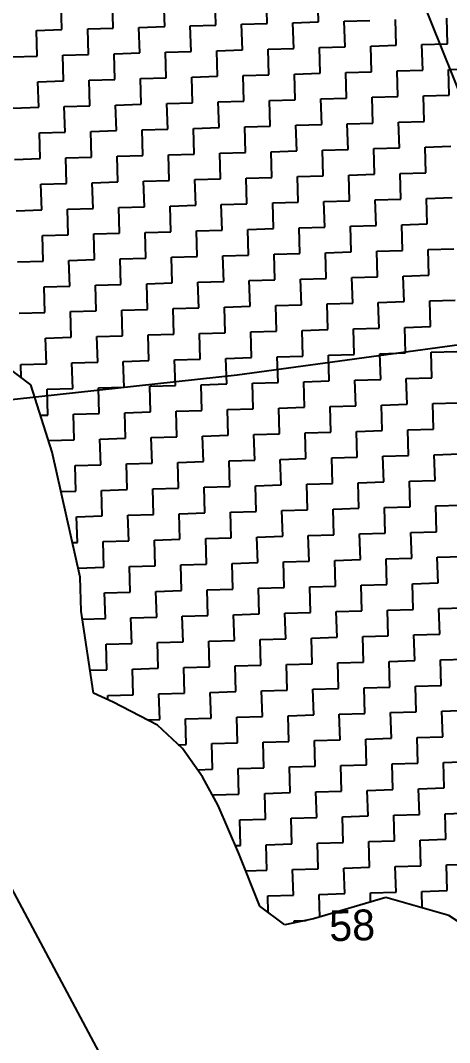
# Model space of a CAD drawing. Header units: metres. Extents: x 289662 to 290738, y 2016260 to 2018343.
# Drawn here: x 290202.8 to 290265, y 2017394 to 2017542.5 of the extents above; entities that cross this region are included whole.
import ezdxf
from ezdxf.enums import TextEntityAlignment as Align

# ---------------------------------------------------------------- set-up
doc = ezdxf.new("R2010")
doc.units = ezdxf.units.M
for name, color, linetype in [('POLY_HATCH', 12, 'Continuous'), ('POLY_PARCEL', 6, 'Continuous'), ('TEXT_PARCEL', 7, 'Continuous')]:
    doc.layers.add(name, color=color, linetype=linetype)
doc.styles.add('TEXT_MAP', font='', dxfattribs={"height": 2.5})
doc.styles.get('TEXT_MAP').set_extended_font_data('Kruti Dev 050')

msp = doc.modelspace()

# ---------------------------------------------------------------- linework, layer by layer
at = {"layer": 'POLY_HATCH', "linetype": 'Continuous'}
for p, q in [((290231.15, 2017541.79), (290231.04, 2017545.51)), ((290238.6, 2017542.01), (290238.48, 2017545.73)), ((290246.04, 2017542.23), (290245.93, 2017545.95)), ((290208.81, 2017541.12), (290208.7, 2017544.84)), ((290216.26, 2017541.34), (290216.15, 2017545.06)), ((290223.71, 2017541.56), (290223.59, 2017545.28)), ((290249.76, 2017542.34), (290253.49, 2017542.45)), ((290257.32, 2017538.84), (290257.21, 2017542.57)), ((290264.77, 2017539.07), (290264.65, 2017542.79)), ((290205.09, 2017541), (290208.81, 2017541.12)), ((290205.2, 2017537.28), (290205.09, 2017541)), ((290212.54, 2017541.23), (290216.26, 2017541.34)), ((290212.65, 2017537.51), (290212.54, 2017541.23)), ((290219.98, 2017541.45), (290223.71, 2017541.56)), ((290220.09, 2017537.73), (290219.98, 2017541.45)), ((290227.43, 2017541.67), (290231.15, 2017541.79)), ((290227.54, 2017537.95), (290227.43, 2017541.67)), ((290234.87, 2017541.9), (290238.6, 2017542.01)), ((290234.98, 2017538.17), (290234.87, 2017541.9)), ((290242.32, 2017542.12), (290246.04, 2017542.23)), ((290242.43, 2017538.4), (290242.32, 2017542.12)), ((290249.88, 2017538.62), (290249.76, 2017542.34)), ((290223.82, 2017537.84), (290227.54, 2017537.95)), ((290231.26, 2017538.06), (290234.98, 2017538.17)), ((290231.37, 2017534.34), (290231.26, 2017538.06)), ((290238.71, 2017538.29), (290242.43, 2017538.4)), ((290238.82, 2017534.56), (290238.71, 2017538.29)), ((290246.15, 2017538.51), (290249.88, 2017538.62)), ((290246.26, 2017534.79), (290246.15, 2017538.51)), ((290253.6, 2017538.73), (290257.32, 2017538.84)), ((290253.71, 2017535.01), (290253.6, 2017538.73)), ((290261.04, 2017538.95), (290264.77, 2017539.07)), ((290261.15, 2017535.23), (290261.04, 2017538.95)), ((290201.48, 2017537.17), (290205.2, 2017537.28)), ((290208.93, 2017537.39), (290212.65, 2017537.51)), ((290209.04, 2017533.67), (290208.93, 2017537.39)), ((290216.37, 2017537.62), (290220.09, 2017537.73)), ((290216.48, 2017533.89), (290216.37, 2017537.62)), ((290223.93, 2017534.12), (290223.82, 2017537.84)), ((290249.99, 2017534.9), (290253.71, 2017535.01)), ((290257.43, 2017535.12), (290261.15, 2017535.23)), ((290257.54, 2017531.4), (290257.43, 2017535.12)), ((290264.88, 2017535.34), (290268.6, 2017535.45)), ((290264.99, 2017531.62), (290264.88, 2017535.34)), ((290205.31, 2017533.56), (290209.04, 2017533.67)), ((290205.43, 2017529.84), (290205.31, 2017533.56)), ((290212.76, 2017533.78), (290216.48, 2017533.89)), ((290212.87, 2017530.06), (290212.76, 2017533.78)), ((290220.21, 2017534.01), (290223.93, 2017534.12)), ((290220.32, 2017530.28), (290220.21, 2017534.01)), ((290227.65, 2017534.23), (290231.37, 2017534.34)), ((290227.76, 2017530.51), (290227.65, 2017534.23)), ((290235.1, 2017534.45), (290238.82, 2017534.56)), ((290235.21, 2017530.73), (290235.1, 2017534.45)), ((290242.54, 2017534.67), (290246.26, 2017534.79)), ((290242.65, 2017530.95), (290242.54, 2017534.67)), ((290250.1, 2017531.17), (290249.99, 2017534.9)), ((290231.48, 2017530.62), (290235.21, 2017530.73)), ((290231.6, 2017526.89), (290231.48, 2017530.62)), ((290238.93, 2017530.84), (290242.65, 2017530.95)), ((290239.04, 2017527.12), (290238.93, 2017530.84)), ((290246.38, 2017531.06), (290250.1, 2017531.17)), ((290246.49, 2017527.34), (290246.38, 2017531.06)), ((290253.82, 2017531.29), (290257.54, 2017531.4)), ((290253.93, 2017527.56), (290253.82, 2017531.29)), ((290261.27, 2017531.51), (290264.99, 2017531.62)), ((290261.38, 2017527.79), (290261.27, 2017531.51)), ((290201.7, 2017529.73), (290205.43, 2017529.84)), ((290209.15, 2017529.95), (290212.87, 2017530.06)), ((290209.26, 2017526.23), (290209.15, 2017529.95)), ((290216.59, 2017530.17), (290220.32, 2017530.28)), ((290216.71, 2017526.45), (290216.59, 2017530.17)), ((290224.04, 2017530.39), (290227.76, 2017530.51)), ((290224.15, 2017526.67), (290224.04, 2017530.39)), ((290250.21, 2017527.45), (290253.93, 2017527.56)), ((290257.66, 2017527.67), (290261.38, 2017527.79)), ((290257.77, 2017523.95), (290257.66, 2017527.67)), ((290205.54, 2017526.11), (290209.26, 2017526.23)), ((290205.65, 2017522.39), (290205.54, 2017526.11)), ((290212.98, 2017526.34), (290216.71, 2017526.45)), ((290213.09, 2017522.61), (290212.98, 2017526.34)), ((290220.43, 2017526.56), (290224.15, 2017526.67)), ((290220.54, 2017522.84), (290220.43, 2017526.56)), ((290227.87, 2017526.78), (290231.6, 2017526.89)), ((290227.99, 2017523.06), (290227.87, 2017526.78)), ((290235.32, 2017527.01), (290239.04, 2017527.12)), ((290235.43, 2017523.28), (290235.32, 2017527.01)), ((290242.76, 2017527.23), (290246.49, 2017527.34)), ((290242.88, 2017523.51), (290242.76, 2017527.23)), ((290250.32, 2017523.73), (290250.21, 2017527.45)), ((290231.71, 2017523.17), (290235.43, 2017523.28)), ((290231.82, 2017519.45), (290231.71, 2017523.17)), ((290239.15, 2017523.39), (290242.88, 2017523.51)), ((290239.26, 2017519.67), (290239.15, 2017523.39)), ((290246.6, 2017523.62), (290250.32, 2017523.73)), ((290246.71, 2017519.9), (290246.6, 2017523.62)), ((290254.04, 2017523.84), (290257.77, 2017523.95)), ((290254.16, 2017520.12), (290254.04, 2017523.84)), ((290261.49, 2017524.06), (290265.21, 2017524.18)), ((290261.6, 2017520.34), (290261.49, 2017524.06)), ((290201.93, 2017522.28), (290205.65, 2017522.39)), ((290209.37, 2017522.5), (290213.09, 2017522.61)), ((290209.48, 2017518.78), (290209.37, 2017522.5)), ((290216.82, 2017522.73), (290220.54, 2017522.84)), ((290216.93, 2017519), (290216.82, 2017522.73)), ((290224.26, 2017522.95), (290227.99, 2017523.06)), ((290224.37, 2017519.23), (290224.26, 2017522.95)), ((290257.88, 2017520.23), (290261.6, 2017520.34)), ((290257.99, 2017516.51), (290257.88, 2017520.23)), ((290205.76, 2017518.67), (290209.48, 2017518.78)), ((290205.87, 2017514.95), (290205.76, 2017518.67)), ((290213.21, 2017518.89), (290216.93, 2017519)), ((290213.32, 2017515.17), (290213.21, 2017518.89)), ((290220.65, 2017519.11), (290224.37, 2017519.23)), ((290220.76, 2017515.39), (290220.65, 2017519.11)), ((290228.1, 2017519.34), (290231.82, 2017519.45)), ((290228.21, 2017515.61), (290228.1, 2017519.34)), ((290235.54, 2017519.56), (290239.26, 2017519.67)), ((290235.65, 2017515.84), (290235.54, 2017519.56)), ((290242.99, 2017519.78), (290246.71, 2017519.9)), ((290243.1, 2017516.06), (290242.99, 2017519.78)), ((290250.43, 2017520.01), (290254.16, 2017520.12)), ((290250.54, 2017516.28), (290250.43, 2017520.01)), ((290231.93, 2017515.73), (290235.65, 2017515.84)), ((290232.04, 2017512), (290231.93, 2017515.73)), ((290239.38, 2017515.95), (290243.1, 2017516.06)), ((290239.49, 2017512.23), (290239.38, 2017515.95)), ((290246.82, 2017516.17), (290250.54, 2017516.28)), ((290246.93, 2017512.45), (290246.82, 2017516.17)), ((290254.27, 2017516.4), (290257.99, 2017516.51)), ((290254.38, 2017512.67), (290254.27, 2017516.4)), ((290261.71, 2017516.62), (290265.43, 2017516.73)), ((290261.82, 2017512.9), (290261.71, 2017516.62)), ((290202.15, 2017514.83), (290205.87, 2017514.95)), ((290209.59, 2017515.06), (290213.32, 2017515.17)), ((290209.71, 2017511.33), (290209.59, 2017515.06)), ((290217.04, 2017515.28), (290220.76, 2017515.39)), ((290217.15, 2017511.56), (290217.04, 2017515.28)), ((290224.49, 2017515.5), (290228.21, 2017515.61)), ((290224.6, 2017511.78), (290224.49, 2017515.5)), ((290258.1, 2017512.78), (290261.82, 2017512.9)), ((290258.21, 2017509.06), (290258.1, 2017512.78)), ((290205.98, 2017511.22), (290209.71, 2017511.33)), ((290213.43, 2017511.45), (290217.15, 2017511.56)), ((290213.54, 2017507.72), (290213.43, 2017511.45)), ((290220.87, 2017511.67), (290224.6, 2017511.78)), ((290220.99, 2017507.95), (290220.87, 2017511.67)), ((290228.32, 2017511.89), (290232.04, 2017512)), ((290228.43, 2017508.17), (290228.32, 2017511.89)), ((290235.76, 2017512.12), (290239.49, 2017512.23)), ((290235.88, 2017508.39), (290235.76, 2017512.12)), ((290243.21, 2017512.34), (290246.93, 2017512.45)), ((290243.32, 2017508.62), (290243.21, 2017512.34)), ((290250.66, 2017512.56), (290254.38, 2017512.67)), ((290250.77, 2017508.84), (290250.66, 2017512.56)), ((290206.09, 2017507.5), (290205.98, 2017511.22)), ((290232.15, 2017508.28), (290235.88, 2017508.39)), ((290232.27, 2017504.56), (290232.15, 2017508.28)), ((290239.6, 2017508.5), (290243.32, 2017508.62)), ((290239.71, 2017504.78), (290239.6, 2017508.5)), ((290247.04, 2017508.73), (290250.77, 2017508.84)), ((290247.16, 2017505), (290247.04, 2017508.73)), ((290254.49, 2017508.95), (290258.21, 2017509.06)), ((290254.6, 2017505.23), (290254.49, 2017508.95)), ((290261.94, 2017509.17), (290265.66, 2017509.28)), ((290262.05, 2017505.45), (290261.94, 2017509.17)), ((290202.37, 2017507.39), (290206.09, 2017507.5)), ((290209.82, 2017507.61), (290213.54, 2017507.72)), ((290209.93, 2017503.89), (290209.82, 2017507.61)), ((290217.26, 2017507.84), (290220.99, 2017507.95)), ((290217.37, 2017504.11), (290217.26, 2017507.84)), ((290224.71, 2017508.06), (290228.43, 2017508.17)), ((290224.82, 2017504.34), (290224.71, 2017508.06)), ((290258.32, 2017505.34), (290262.05, 2017505.45)), ((290258.44, 2017501.62), (290258.32, 2017505.34)), ((290206.21, 2017503.78), (290209.93, 2017503.89)), ((290213.65, 2017504), (290217.37, 2017504.11)), ((290213.76, 2017500.28), (290213.65, 2017504)), ((290221.1, 2017504.22), (290224.82, 2017504.34)), ((290221.21, 2017500.5), (290221.1, 2017504.22)), ((290228.54, 2017504.45), (290232.27, 2017504.56)), ((290228.65, 2017500.72), (290228.54, 2017504.45)), ((290235.99, 2017504.67), (290239.71, 2017504.78)), ((290236.1, 2017500.95), (290235.99, 2017504.67)), ((290243.43, 2017504.89), (290247.16, 2017505)), ((290243.54, 2017501.17), (290243.43, 2017504.89)), ((290250.88, 2017505.12), (290254.6, 2017505.23)), ((290250.99, 2017501.39), (290250.88, 2017505.12)), ((290206.32, 2017500.06), (290206.21, 2017503.78)), ((290232.38, 2017500.84), (290236.1, 2017500.95)), ((290239.82, 2017501.06), (290243.54, 2017501.17)), ((290239.93, 2017497.34), (290239.82, 2017501.06)), ((290247.27, 2017501.28), (290250.99, 2017501.39)), ((290247.38, 2017497.56), (290247.27, 2017501.28)), ((290254.71, 2017501.5), (290258.44, 2017501.62)), ((290254.82, 2017497.78), (290254.71, 2017501.5)), ((290262.16, 2017501.73), (290265.88, 2017501.84)), ((290262.27, 2017498), (290262.16, 2017501.73)), ((290202.6, 2017499.94), (290206.32, 2017500.06)), ((290210.04, 2017500.17), (290213.76, 2017500.28)), ((290210.15, 2017496.44), (290210.04, 2017500.17)), ((290217.49, 2017500.39), (290221.21, 2017500.5)), ((290217.6, 2017496.67), (290217.49, 2017500.39)), ((290224.93, 2017500.61), (290228.65, 2017500.72)), ((290225.04, 2017496.89), (290224.93, 2017500.61)), ((290232.49, 2017497.11), (290232.38, 2017500.84)), ((290258.55, 2017497.89), (290262.27, 2017498)), ((290258.66, 2017494.17), (290258.55, 2017497.89)), ((290206.43, 2017496.33), (290210.15, 2017496.44)), ((290213.87, 2017496.56), (290217.6, 2017496.67)), ((290213.99, 2017492.83), (290213.87, 2017496.56)), ((290221.32, 2017496.78), (290225.04, 2017496.89)), ((290221.43, 2017493.06), (290221.32, 2017496.78)), ((290228.77, 2017497), (290232.49, 2017497.11)), ((290228.88, 2017493.28), (290228.77, 2017497)), ((290236.21, 2017497.22), (290239.93, 2017497.34)), ((290236.32, 2017493.5), (290236.21, 2017497.22)), ((290243.66, 2017497.45), (290247.38, 2017497.56)), ((290243.77, 2017493.72), (290243.66, 2017497.45)), ((290251.1, 2017497.67), (290254.82, 2017497.78)), ((290251.21, 2017493.95), (290251.1, 2017497.67)), ((290206.54, 2017492.61), (290206.43, 2017496.33)), ((290232.6, 2017493.39), (290236.32, 2017493.5)), ((290240.05, 2017493.61), (290243.77, 2017493.72)), ((290240.16, 2017489.89), (290240.05, 2017493.61)), ((290247.49, 2017493.84), (290251.21, 2017493.95)), ((290247.6, 2017490.11), (290247.49, 2017493.84)), ((290254.94, 2017494.06), (290258.66, 2017494.17)), ((290255.05, 2017490.34), (290254.94, 2017494.06)), ((290262.38, 2017494.28), (290266.1, 2017494.39)), ((290262.49, 2017490.56), (290262.38, 2017494.28)), ((290202.82, 2017492.5), (290206.54, 2017492.61)), ((290202.88, 2017490.59), (290202.82, 2017492.5)), ((290210.26, 2017492.72), (290213.99, 2017492.83)), ((290210.37, 2017489), (290210.26, 2017492.72)), ((290217.71, 2017492.94), (290221.43, 2017493.06)), ((290217.82, 2017489.22), (290217.71, 2017492.94)), ((290225.15, 2017493.17), (290228.88, 2017493.28)), ((290225.27, 2017489.44), (290225.15, 2017493.17)), ((290232.71, 2017489.67), (290232.6, 2017493.39)), ((290258.77, 2017490.45), (290262.49, 2017490.56)), ((290206.65, 2017488.89), (290210.37, 2017489)), ((290214.1, 2017489.11), (290217.82, 2017489.22)), ((290214.21, 2017485.39), (290214.1, 2017489.11)), ((290221.54, 2017489.33), (290225.27, 2017489.44)), ((290221.65, 2017485.61), (290221.54, 2017489.33)), ((290228.99, 2017489.56), (290232.71, 2017489.67)), ((290229.1, 2017485.83), (290228.99, 2017489.56)), ((290236.43, 2017489.78), (290240.16, 2017489.89)), ((290236.55, 2017486.06), (290236.43, 2017489.78)), ((290243.88, 2017490), (290247.6, 2017490.11)), ((290243.99, 2017486.28), (290243.88, 2017490)), ((290251.32, 2017490.22), (290255.05, 2017490.34)), ((290251.44, 2017486.5), (290251.32, 2017490.22)), ((290258.88, 2017486.73), (290258.77, 2017490.45)), ((290206.76, 2017485.16), (290206.65, 2017488.89)), ((290232.82, 2017485.94), (290236.55, 2017486.06)), ((290240.27, 2017486.17), (290243.99, 2017486.28)), ((290240.38, 2017482.45), (290240.27, 2017486.17)), ((290247.71, 2017486.39), (290251.44, 2017486.5)), ((290247.82, 2017482.67), (290247.71, 2017486.39)), ((290255.16, 2017486.61), (290258.88, 2017486.73)), ((290255.27, 2017482.89), (290255.16, 2017486.61)), ((290262.6, 2017486.84), (290266.33, 2017486.95)), ((290262.72, 2017483.11), (290262.6, 2017486.84)), ((290205.69, 2017485.13), (290206.76, 2017485.16)), ((290210.49, 2017485.28), (290214.21, 2017485.39)), ((290210.6, 2017481.55), (290210.49, 2017485.28)), ((290217.93, 2017485.5), (290221.65, 2017485.61)), ((290218.04, 2017481.78), (290217.93, 2017485.5)), ((290225.38, 2017485.72), (290229.1, 2017485.83)), ((290225.49, 2017482), (290225.38, 2017485.72)), ((290232.93, 2017482.22), (290232.82, 2017485.94)), ((290258.99, 2017483), (290262.72, 2017483.11)), ((290206.88, 2017481.44), (290210.6, 2017481.55)), ((290214.32, 2017481.66), (290218.04, 2017481.78)), ((290214.43, 2017477.94), (290214.32, 2017481.66)), ((290221.77, 2017481.89), (290225.49, 2017482)), ((290221.88, 2017478.17), (290221.77, 2017481.89)), ((290229.21, 2017482.11), (290232.93, 2017482.22)), ((290229.32, 2017478.39), (290229.21, 2017482.11)), ((290236.66, 2017482.33), (290240.38, 2017482.45)), ((290236.77, 2017478.61), (290236.66, 2017482.33)), ((290244.1, 2017482.56), (290247.82, 2017482.67)), ((290244.21, 2017478.83), (290244.1, 2017482.56)), ((290251.55, 2017482.78), (290255.27, 2017482.89)), ((290251.66, 2017479.06), (290251.55, 2017482.78)), ((290259.1, 2017479.28), (290258.99, 2017483)), ((290206.88, 2017481.41), (290206.88, 2017481.44)), ((290233.05, 2017478.5), (290236.77, 2017478.61)), ((290240.49, 2017478.72), (290244.21, 2017478.83)), ((290240.6, 2017475), (290240.49, 2017478.72)), ((290247.94, 2017478.95), (290251.66, 2017479.06)), ((290248.05, 2017475.22), (290247.94, 2017478.95)), ((290255.38, 2017479.17), (290259.1, 2017479.28)), ((290255.49, 2017475.45), (290255.38, 2017479.17)), ((290262.83, 2017479.39), (290266.55, 2017479.5)), ((290262.94, 2017475.67), (290262.83, 2017479.39)), ((290210.71, 2017477.83), (290214.43, 2017477.94)), ((290210.82, 2017474.11), (290210.71, 2017477.83)), ((290218.15, 2017478.05), (290221.88, 2017478.17)), ((290218.27, 2017474.33), (290218.15, 2017478.05)), ((290225.6, 2017478.28), (290229.32, 2017478.39)), ((290225.71, 2017474.55), (290225.6, 2017478.28)), ((290233.16, 2017474.78), (290233.05, 2017478.5)), ((290259.22, 2017475.56), (290262.94, 2017475.67)), ((290214.54, 2017474.22), (290218.27, 2017474.33)), ((290214.66, 2017470.5), (290214.54, 2017474.22)), ((290221.99, 2017474.44), (290225.71, 2017474.55)), ((290222.1, 2017470.72), (290221.99, 2017474.44)), ((290229.43, 2017474.67), (290233.16, 2017474.78)), ((290229.55, 2017470.94), (290229.43, 2017474.67)), ((290236.88, 2017474.89), (290240.6, 2017475)), ((290236.99, 2017471.17), (290236.88, 2017474.89)), ((290244.33, 2017475.11), (290248.05, 2017475.22)), ((290244.44, 2017471.39), (290244.33, 2017475.11)), ((290251.77, 2017475.33), (290255.49, 2017475.45)), ((290251.88, 2017471.61), (290251.77, 2017475.33)), ((290259.33, 2017471.83), (290259.22, 2017475.56)), ((290208.68, 2017474.04), (290210.82, 2017474.11)), ((290233.27, 2017471.05), (290236.99, 2017471.17)), ((290240.71, 2017471.28), (290244.44, 2017471.39)), ((290240.83, 2017467.55), (290240.71, 2017471.28)), ((290248.16, 2017471.5), (290251.88, 2017471.61)), ((290248.27, 2017467.78), (290248.16, 2017471.5)), ((290255.6, 2017471.72), (290259.33, 2017471.83)), ((290255.72, 2017468), (290255.6, 2017471.72)), ((290263.05, 2017471.95), (290266.77, 2017472.06)), ((290263.16, 2017468.22), (290263.05, 2017471.95)), ((290210.93, 2017470.39), (290214.66, 2017470.5)), ((290211.04, 2017466.66), (290210.93, 2017470.39)), ((290218.38, 2017470.61), (290222.1, 2017470.72)), ((290218.49, 2017466.89), (290218.38, 2017470.61)), ((290225.82, 2017470.83), (290229.55, 2017470.94)), ((290225.93, 2017467.11), (290225.82, 2017470.83)), ((290233.38, 2017467.33), (290233.27, 2017471.05)), ((290259.44, 2017468.11), (290263.16, 2017468.22)), ((290214.77, 2017466.77), (290218.49, 2017466.89)), ((290214.88, 2017463.05), (290214.77, 2017466.77)), ((290222.21, 2017467), (290225.93, 2017467.11)), ((290222.32, 2017463.27), (290222.21, 2017467)), ((290229.66, 2017467.22), (290233.38, 2017467.33)), ((290229.77, 2017463.5), (290229.66, 2017467.22)), ((290237.1, 2017467.44), (290240.83, 2017467.55)), ((290237.21, 2017463.72), (290237.1, 2017467.44)), ((290244.55, 2017467.67), (290248.27, 2017467.78)), ((290244.66, 2017463.94), (290244.55, 2017467.67)), ((290251.99, 2017467.89), (290255.72, 2017468)), ((290252.1, 2017464.17), (290251.99, 2017467.89)), ((290259.55, 2017464.39), (290259.44, 2017468.11)), ((290210.33, 2017466.64), (290211.04, 2017466.66)), ((290240.94, 2017463.83), (290244.66, 2017463.94)), ((290241.05, 2017460.11), (290240.94, 2017463.83)), ((290248.38, 2017464.05), (290252.1, 2017464.17)), ((290248.49, 2017460.33), (290248.38, 2017464.05)), ((290255.83, 2017464.28), (290259.55, 2017464.39)), ((290255.94, 2017460.55), (290255.83, 2017464.28)), ((290263.27, 2017464.5), (290267, 2017464.61)), ((290263.38, 2017460.78), (290263.27, 2017464.5)), ((290211.16, 2017462.94), (290214.88, 2017463.05)), ((290218.6, 2017463.16), (290222.32, 2017463.27)), ((290218.71, 2017459.44), (290218.6, 2017463.16)), ((290226.05, 2017463.39), (290229.77, 2017463.5)), ((290226.16, 2017459.66), (290226.05, 2017463.39)), ((290233.49, 2017463.61), (290237.21, 2017463.72)), ((290233.6, 2017459.89), (290233.49, 2017463.61)), ((290259.66, 2017460.67), (290263.38, 2017460.78)), ((290214.99, 2017459.33), (290218.71, 2017459.44)), ((290215.1, 2017455.61), (290214.99, 2017459.33)), ((290222.43, 2017459.55), (290226.16, 2017459.66)), ((290222.55, 2017455.83), (290222.43, 2017459.55)), ((290229.88, 2017459.77), (290233.6, 2017459.89)), ((290229.99, 2017456.05), (290229.88, 2017459.77)), ((290237.33, 2017460), (290241.05, 2017460.11)), ((290237.44, 2017456.27), (290237.33, 2017460)), ((290244.77, 2017460.22), (290248.49, 2017460.33)), ((290244.88, 2017456.5), (290244.77, 2017460.22)), ((290252.22, 2017460.44), (290255.94, 2017460.55)), ((290252.33, 2017456.72), (290252.22, 2017460.44)), ((290259.77, 2017456.94), (290259.66, 2017460.67)), ((290241.16, 2017456.39), (290244.88, 2017456.5)), ((290241.27, 2017452.66), (290241.16, 2017456.39)), ((290248.61, 2017456.61), (290252.33, 2017456.72)), ((290248.72, 2017452.89), (290248.61, 2017456.61)), ((290256.05, 2017456.83), (290259.77, 2017456.94)), ((290256.16, 2017453.11), (290256.05, 2017456.83)), ((290263.5, 2017457.06), (290267.22, 2017457.17)), ((290263.61, 2017453.33), (290263.5, 2017457.06)), ((290211.78, 2017455.51), (290215.1, 2017455.61)), ((290218.82, 2017455.72), (290222.55, 2017455.83)), ((290218.94, 2017451.99), (290218.82, 2017455.72)), ((290226.27, 2017455.94), (290229.99, 2017456.05)), ((290226.38, 2017452.22), (290226.27, 2017455.94)), ((290233.71, 2017456.16), (290237.44, 2017456.27)), ((290233.83, 2017452.44), (290233.71, 2017456.16)), ((290215.21, 2017451.88), (290218.94, 2017451.99)), ((290215.32, 2017448.16), (290215.21, 2017451.88)), ((290222.66, 2017452.11), (290226.38, 2017452.22)), ((290222.77, 2017448.38), (290222.66, 2017452.11)), ((290230.1, 2017452.33), (290233.83, 2017452.44)), ((290230.21, 2017448.61), (290230.1, 2017452.33)), ((290237.55, 2017452.55), (290241.27, 2017452.66)), ((290237.66, 2017448.83), (290237.55, 2017452.55)), ((290244.99, 2017452.78), (290248.72, 2017452.89)), ((290245.11, 2017449.05), (290244.99, 2017452.78)), ((290252.44, 2017453), (290256.16, 2017453.11)), ((290252.55, 2017449.28), (290252.44, 2017453)), ((290259.88, 2017453.22), (290263.61, 2017453.33)), ((290260, 2017449.5), (290259.88, 2017453.22)), ((290241.38, 2017448.94), (290245.11, 2017449.05)), ((290241.49, 2017445.22), (290241.38, 2017448.94)), ((290248.83, 2017449.16), (290252.55, 2017449.28)), ((290248.94, 2017445.44), (290248.83, 2017449.16)), ((290256.27, 2017449.39), (290260, 2017449.5)), ((290256.38, 2017445.66), (290256.27, 2017449.39)), ((290263.72, 2017449.61), (290267.44, 2017449.72)), ((290263.83, 2017445.89), (290263.72, 2017449.61)), ((290212.88, 2017448.09), (290215.32, 2017448.16)), ((290219.05, 2017448.27), (290222.77, 2017448.38)), ((290219.16, 2017444.55), (290219.05, 2017448.27)), ((290226.49, 2017448.5), (290230.21, 2017448.61)), ((290226.6, 2017444.77), (290226.49, 2017448.5)), ((290233.94, 2017448.72), (290237.66, 2017448.83)), ((290234.05, 2017445), (290233.94, 2017448.72)), ((290215.44, 2017444.44), (290219.16, 2017444.55)), ((290222.88, 2017444.66), (290226.6, 2017444.77)), ((290222.99, 2017440.94), (290222.88, 2017444.66)), ((290230.33, 2017444.88), (290234.05, 2017445)), ((290230.44, 2017441.16), (290230.33, 2017444.88)), ((290237.77, 2017445.11), (290241.49, 2017445.22)), ((290237.88, 2017441.38), (290237.77, 2017445.11)), ((290245.22, 2017445.33), (290248.94, 2017445.44)), ((290245.33, 2017441.61), (290245.22, 2017445.33)), ((290252.66, 2017445.55), (290256.38, 2017445.66)), ((290252.77, 2017441.83), (290252.66, 2017445.55)), ((290260.11, 2017445.78), (290263.83, 2017445.89)), ((290260.22, 2017442.05), (290260.11, 2017445.78)), ((290215.45, 2017443.82), (290215.44, 2017444.44)), ((290241.61, 2017441.5), (290245.33, 2017441.61)), ((290241.72, 2017437.77), (290241.61, 2017441.5)), ((290249.05, 2017441.72), (290252.77, 2017441.83)), ((290249.16, 2017438), (290249.05, 2017441.72)), ((290256.5, 2017441.94), (290260.22, 2017442.05)), ((290256.61, 2017438.22), (290256.5, 2017441.94)), ((290263.94, 2017442.16), (290267.66, 2017442.28)), ((290264.05, 2017438.44), (290263.94, 2017442.16)), ((290221.22, 2017440.89), (290222.99, 2017440.94)), ((290226.71, 2017441.05), (290230.44, 2017441.16)), ((290226.83, 2017437.33), (290226.71, 2017441.05)), ((290234.16, 2017441.27), (290237.88, 2017441.38)), ((290234.27, 2017437.55), (290234.16, 2017441.27)), ((290225.68, 2017437.29), (290226.83, 2017437.33)), ((290230.55, 2017437.44), (290234.27, 2017437.55)), ((290230.66, 2017433.72), (290230.55, 2017437.44)), ((290237.99, 2017437.66), (290241.72, 2017437.77)), ((290238.11, 2017433.94), (290237.99, 2017437.66)), ((290245.44, 2017437.88), (290249.16, 2017438)), ((290245.55, 2017434.16), (290245.44, 2017437.88)), ((290252.89, 2017438.11), (290256.61, 2017438.22)), ((290253, 2017434.38), (290252.89, 2017438.11)), ((290260.33, 2017438.33), (290264.05, 2017438.44)), ((290260.44, 2017434.61), (290260.33, 2017438.33)), ((290241.83, 2017434.05), (290245.55, 2017434.16)), ((290249.27, 2017434.27), (290253, 2017434.38)), ((290249.39, 2017430.55), (290249.27, 2017434.27)), ((290256.72, 2017434.5), (290260.44, 2017434.61)), ((290256.83, 2017430.77), (290256.72, 2017434.5)), ((290264.16, 2017434.72), (290267.89, 2017434.83)), ((290264.28, 2017431), (290264.16, 2017434.72)), ((290228.47, 2017433.65), (290230.66, 2017433.72)), ((290234.38, 2017433.83), (290238.11, 2017433.94)), ((290234.49, 2017430.1), (290234.38, 2017433.83)), ((290241.94, 2017430.33), (290241.83, 2017434.05)), ((290230.77, 2017429.99), (290234.49, 2017430.1)), ((290230.78, 2017429.7), (290230.77, 2017429.99)), ((290238.22, 2017430.22), (290241.94, 2017430.33)), ((290238.33, 2017426.49), (290238.22, 2017430.22)), ((290245.66, 2017430.44), (290249.39, 2017430.55)), ((290245.77, 2017426.72), (290245.66, 2017430.44)), ((290253.11, 2017430.66), (290256.83, 2017430.77)), ((290253.22, 2017426.94), (290253.11, 2017430.66)), ((290260.55, 2017430.88), (290264.28, 2017431)), ((290260.67, 2017427.16), (290260.55, 2017430.88)), ((290242.05, 2017426.6), (290245.77, 2017426.72)), ((290249.5, 2017426.83), (290253.22, 2017426.94)), ((290249.61, 2017423.11), (290249.5, 2017426.83)), ((290256.94, 2017427.05), (290260.67, 2017427.16)), ((290257.05, 2017423.33), (290256.94, 2017427.05)), ((290264.39, 2017427.27), (290268.11, 2017427.39)), ((290264.5, 2017423.55), (290264.39, 2017427.27)), ((290234.61, 2017426.38), (290238.33, 2017426.49)), ((290234.72, 2017422.66), (290234.61, 2017426.38)), ((290242.16, 2017422.88), (290242.05, 2017426.6)), ((290233.98, 2017422.64), (290234.72, 2017422.66)), ((290238.44, 2017422.77), (290242.16, 2017422.88)), ((290238.55, 2017419.05), (290238.44, 2017422.77)), ((290245.89, 2017422.99), (290249.61, 2017423.11)), ((290246, 2017419.27), (290245.89, 2017422.99)), ((290253.33, 2017423.22), (290257.05, 2017423.33)), ((290253.44, 2017419.49), (290253.33, 2017423.22)), ((290260.78, 2017423.44), (290264.5, 2017423.55)), ((290260.89, 2017419.72), (290260.78, 2017423.44)), ((290242.27, 2017419.16), (290246, 2017419.27)), ((290249.72, 2017419.38), (290253.44, 2017419.49)), ((290249.83, 2017415.66), (290249.72, 2017419.38)), ((290257.17, 2017419.61), (290260.89, 2017419.72)), ((290257.28, 2017415.88), (290257.17, 2017419.61)), ((290264.61, 2017419.83), (290268.33, 2017419.94)), ((290264.72, 2017416.11), (290264.61, 2017419.83)), ((290235.49, 2017418.96), (290238.55, 2017419.05)), ((290242.39, 2017415.44), (290242.27, 2017419.16)), ((290238.66, 2017415.33), (290242.39, 2017415.44)), ((290238.73, 2017412.94), (290238.66, 2017415.33)), ((290246.11, 2017415.55), (290249.83, 2017415.66)), ((290246.21, 2017412.25), (290246.11, 2017415.55)), ((290253.55, 2017415.77), (290257.28, 2017415.88)), ((290253.59, 2017414.45), (290253.55, 2017415.77)), ((290261, 2017415.99), (290264.72, 2017416.11)), ((290261.07, 2017413.6), (290261, 2017415.99)), ((290242.5, 2017411.71), (290244.24, 2017411.77)), ((290242.51, 2017411.42), (290242.5, 2017411.71))]:
    msp.add_line(p, q, dxfattribs=at)
at = {"layer": 'POLY_HATCH'}
for p, q in [((290204.29, 2017489.53), (290200.69, 2017492.24)), ((290207.4, 2017479.78), (290204.29, 2017489.53)), ((290211.46, 2017461.61), (290207.4, 2017479.78)), ((290211.61, 2017456.69), (290211.46, 2017461.61)), ((290213.37, 2017444.79), (290211.61, 2017456.69)), ((290216.23, 2017443.46), (290213.37, 2017444.79)), ((290222.66, 2017440.14), (290216.23, 2017443.46)), ((290226.28, 2017436.73), (290222.66, 2017440.14)), ((290229.22, 2017432.6), (290226.28, 2017436.73)), ((290231.45, 2017428.45), (290229.22, 2017432.6)), ((290234.48, 2017421.5), (290231.45, 2017428.45)), ((290237.52, 2017413.86), (290234.48, 2017421.5)), ((290255.78, 2017415.11), (290245.32, 2017411.98)), ((290264.94, 2017412.5), (290255.78, 2017415.11)), ((290241.12, 2017411.15), (290237.52, 2017413.86)), ((290245.32, 2017411.98), (290241.12, 2017411.15)), ((290269.97, 2017409.13), (290264.94, 2017412.5))]:
    msp.add_line(p, q, dxfattribs=at)
at = {"layer": 'POLY_PARCEL'}
for p, q in [((290247.77, 2017578.49), (290280.38, 2017497.23)), ((290280.38, 2017497.23), (290234.21, 2017490.94)), ((290234.21, 2017490.94), (290164.93, 2017483.34)), ((290215.59, 2017390.06), (290201.48, 2017416.49))]:
    msp.add_line(p, q, dxfattribs=at)

# ---------------------------------------------------------------- texts
at = {"layer": 'TEXT_PARCEL', "style": 'TEXT_MAP'}
msp.add_text('58', height=4.469, rotation=1.7152, dxfattribs=at).set_placement((290250.9, 2017411.07), align=Align.MIDDLE)

doc.saveas('drawing.dxf')
